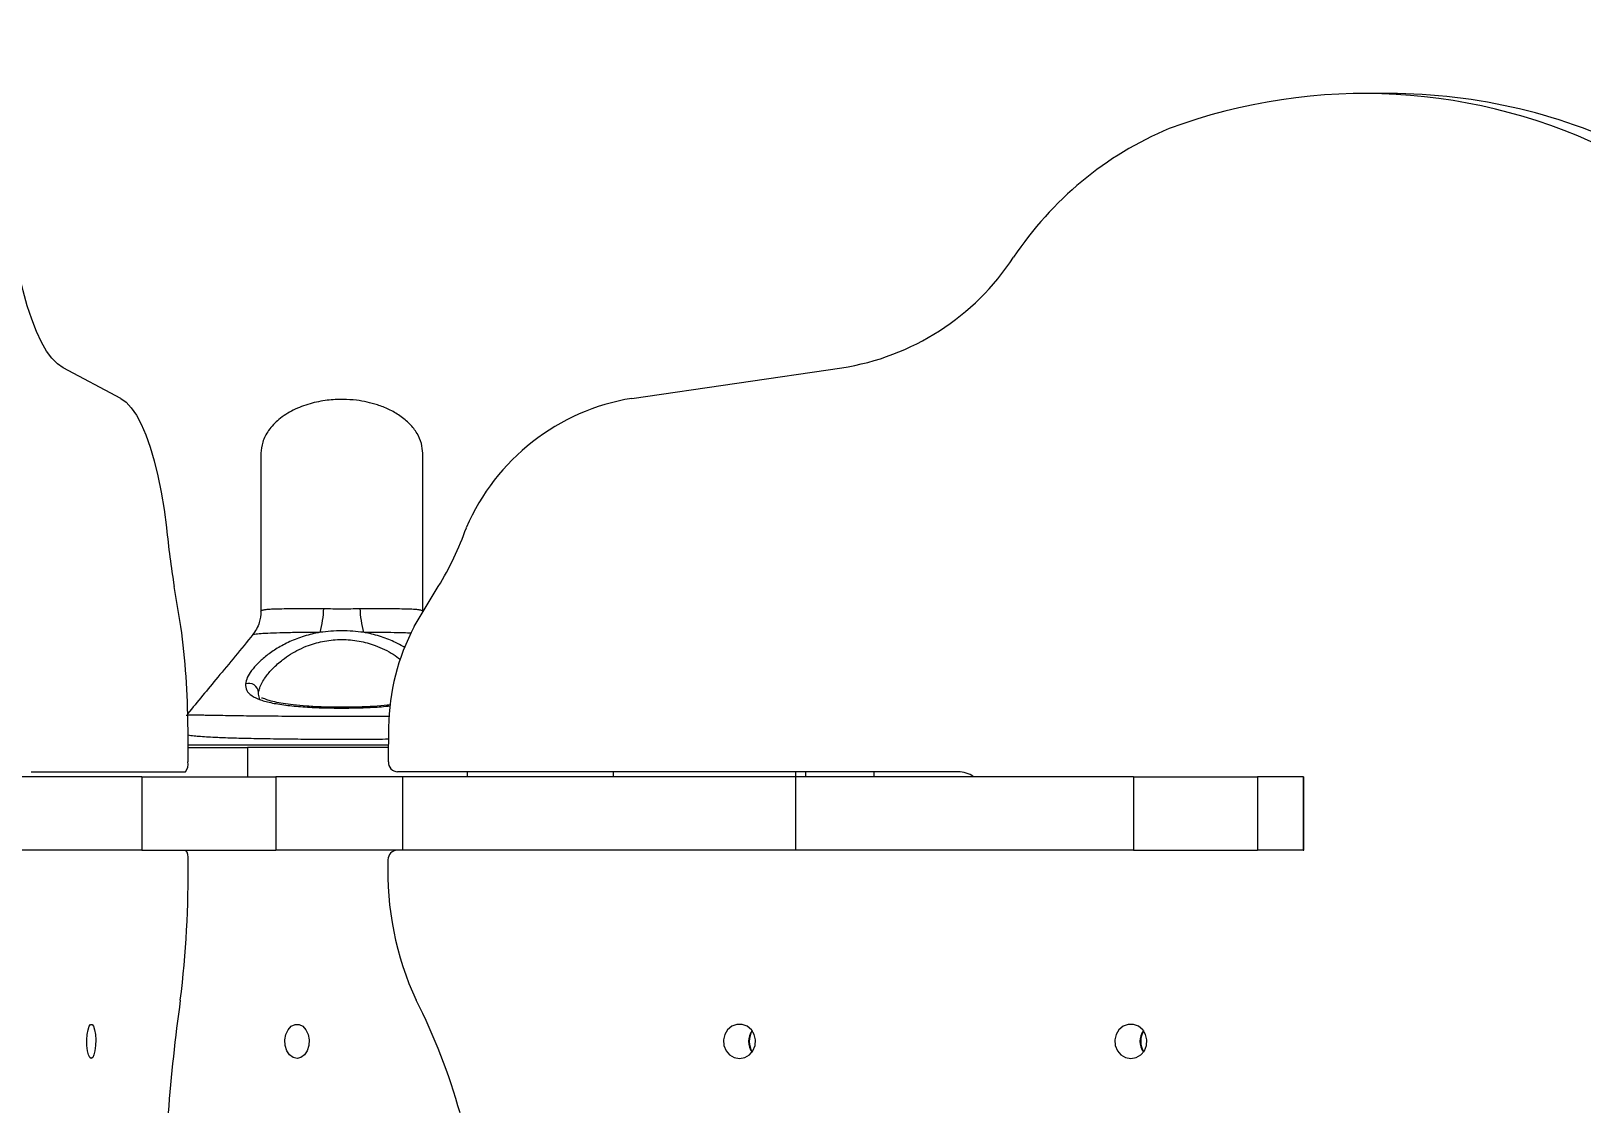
# Model space of a CAD drawing. Header units: millimetres. Extents: x -10374 to 11119, y -8221 to 9433.
# Drawn here: x 558.5 to 875, y -1865.3 to -1644.5 of the extents above; entities that cross this region are included whole.
import ezdxf

# ---------------------------------------------------------------- set-up
doc = ezdxf.new("R2010")
doc.units = ezdxf.units.MM
for name, color, linetype in [('DIKOM_ОБЪЕКТ', 7, 'Continuous'), ('DIKOM_РАЗМЕР_ЗОНА', 7, 'Continuous'), ('DIKOM_РАЗМЕР_ОБЪЕКТА', 7, 'Continuous')]:
    doc.layers.add(name, color=color, linetype=linetype)
doc.styles.add('style1', font='arial.ttf', dxfattribs={"width": 0.8})
doc.dimstyles.new('1-50', dxfattribs={"dimtxt": 300, "dimasz": 200, "dimexe": 100, "dimexo": 0, "dimgap": 100, "dimtad": 0, "dimdec": 0, "dimtxsty": 'style1', "dimcen": 0, "dimclrd": 7, "dimclre": 7, "dimadec": 1, "dimazin": 2, "dimtfac": 1, "dimtdec": 0, "dimtmove": 1, "dimatfit": 3, "dimfxl": 0, "dimlwd": 25, "dimlwe": 18, "dimarcsym": 0})

# ---------------------------------------------------------------- blocks, each defined once
blk = doc.blocks.new('*D16')
at = {"layer": 'Defpoints', "color": 0, "transparency": 16777216}
for p in [(-9045.1, 5161.67), (3694.49, 5161.67), (1813.16, -6719.94)]:
    blk.add_point(p, dxfattribs=at)
at = {"layer": 'DIKOM_РАЗМЕР_ОБЪЕКТА', "color": 7, "lineweight": 18, "transparency": 16777216}
for p, q in [((3694.49, 5161.67), (-9145.1, 5161.67)), ((1813.16, -6719.94), (-9145.1, -6719.94))]:
    blk.add_line(p, q, dxfattribs=at)
at = {"layer": 'DIKOM_РАЗМЕР_ОБЪЕКТА', "color": 7, "lineweight": 25, "transparency": 16777216}
for p, q in [((-9045.1, 4961.67), (-9045.1, -0.45)), ((-9045.1, -6519.94), (-9045.1, -1080.23))]:
    blk.add_line(p, q, dxfattribs=at)
at = {"layer": 'DIKOM_РАЗМЕР_ОБЪЕКТА', "color": 7, "transparency": 16777216}
for points in [[(-9078.43, 4961.67), (-9011.76, 4961.67), (-9045.1, 5161.67)], [(-9078.43, -6519.94), (-9011.76, -6519.94), (-9045.1, -6719.94)]]:
    blk.add_solid(points, dxfattribs=at)
at = {"layer": 'DIKOM_РАЗМЕР_ОБЪЕКТА', "color": 0, "transparency": 16777216, "insert": (-9045.1, -540.34), "char_height": 300, "attachment_point": 5, "rotation": 90, "style": 'style1'}
blk.add_mtext('11900', dxfattribs=at)
blk = doc.blocks.new('*D15')
at = {"layer": 'Defpoints', "color": 0, "transparency": 16777216}
for p in [(-5227.87, 8308.78), (9119.43, -1150.4), (-5227.87, -1991.82)]:
    blk.add_point(p, dxfattribs=at)
at = {"layer": 'DIKOM_РАЗМЕР_ОБЪЕКТА', "color": 7, "lineweight": 18, "transparency": 16777216}
for p, q in [((-5227.87, -1991.82), (-5227.87, 8408.78)), ((9119.43, -1150.4), (9119.43, 8408.78))]:
    blk.add_line(p, q, dxfattribs=at)
at = {"layer": 'DIKOM_РАЗМЕР_ОБЪЕКТА', "color": 7, "lineweight": 25, "transparency": 16777216}
for p, q in [((-5027.87, 8308.78), (187.44, 8308.78)), ((8919.43, 8308.78), (1267.22, 8308.78))]:
    blk.add_line(p, q, dxfattribs=at)
at = {"layer": 'DIKOM_РАЗМЕР_ОБЪЕКТА', "color": 7, "transparency": 16777216}
for points in [[(-5027.87, 8342.11), (-5027.87, 8275.44), (-5227.87, 8308.78)], [(8919.43, 8342.11), (8919.43, 8275.44), (9119.43, 8308.78)]]:
    blk.add_solid(points, dxfattribs=at)
at = {"layer": 'DIKOM_РАЗМЕР_ОБЪЕКТА', "color": 0, "transparency": 16777216, "insert": (727.33, 8308.78), "char_height": 300, "attachment_point": 5, "style": 'style1'}
blk.add_mtext('14350', dxfattribs=at)
blk = doc.blocks.new('*D14')
at = {"layer": 'Defpoints', "color": 0, "transparency": 16777216}
for p in [(-7515.85, 9236.32), (11119.43, -1423.4), (-7515.85, -2401.58)]:
    blk.add_point(p, dxfattribs=at)
at = {"layer": 'DIKOM_РАЗМЕР_ЗОНА', "color": 7, "lineweight": 18, "transparency": 16777216}
for p, q in [((-7515.85, -2401.58), (-7515.85, 9336.32)), ((11119.43, -1423.4), (11119.43, 9336.32))]:
    blk.add_line(p, q, dxfattribs=at)
at = {"layer": 'DIKOM_РАЗМЕР_ЗОНА', "color": 7, "lineweight": 25, "transparency": 16777216}
for p, q in [((-7315.85, 9236.32), (77.56, 9236.32)), ((10919.43, 9236.32), (1157.34, 9236.32))]:
    blk.add_line(p, q, dxfattribs=at)
at = {"layer": 'DIKOM_РАЗМЕР_ЗОНА', "color": 7, "transparency": 16777216}
for points in [[(-7315.85, 9269.65), (-7315.85, 9202.98), (-7515.85, 9236.32)], [(10919.43, 9269.65), (10919.43, 9202.98), (11119.43, 9236.32)]]:
    blk.add_solid(points, dxfattribs=at)
at = {"layer": 'DIKOM_РАЗМЕР_ЗОНА', "color": 0, "transparency": 16777216, "insert": (617.45, 9236.32), "char_height": 300, "attachment_point": 5, "style": 'style1'}
blk.add_mtext('18650', dxfattribs=at)
blk = doc.blocks.new('*D13')
at = {"layer": 'Defpoints', "color": 0, "transparency": 16777216}
for p in [(-10176.97, 7112.81), (3082.33, 7112.81), (2015.48, -8221.4)]:
    blk.add_point(p, dxfattribs=at)
at = {"layer": 'DIKOM_РАЗМЕР_ЗОНА', "color": 7, "lineweight": 18, "transparency": 16777216}
for p, q in [((3082.33, 7112.81), (-10276.97, 7112.81)), ((2015.48, -8221.4), (-10276.97, -8221.4))]:
    blk.add_line(p, q, dxfattribs=at)
at = {"layer": 'DIKOM_РАЗМЕР_ЗОНА', "color": 7, "lineweight": 25, "transparency": 16777216}
for p, q in [((-10176.97, 6912.81), (-10176.97, -14.41)), ((-10176.97, -8021.4), (-10176.97, -1094.19))]:
    blk.add_line(p, q, dxfattribs=at)
at = {"layer": 'DIKOM_РАЗМЕР_ЗОНА', "color": 7, "transparency": 16777216}
for points in [[(-10210.3, 6912.81), (-10143.64, 6912.81), (-10176.97, 7112.81)], [(-10210.3, -8021.4), (-10143.64, -8021.4), (-10176.97, -8221.4)]]:
    blk.add_solid(points, dxfattribs=at)
at = {"layer": 'DIKOM_РАЗМЕР_ЗОНА', "color": 0, "transparency": 16777216, "insert": (-10176.97, -554.3), "char_height": 300, "attachment_point": 5, "rotation": 90, "style": 'style1'}
blk.add_mtext('15300', dxfattribs=at)

msp = doc.modelspace()

# ---------------------------------------------------------------- linework, layer by layer
at = {"layer": 'DIKOM_ОБЪЕКТ', "color": 7, "linetype": 'Continuous', "lineweight": 15}
for p, q in [((835.68, -1657.2), (830.55, -1657.2)), ((576.86, -1719.43), (565.06, -1713.19)), ((681.13, -1719.43), (723.97, -1713.19)), ((589.1, -1765.99), (587.74, -1757.82)), ((636.69, -1765.99), (641.63, -1757.82)), ((604.94, -1779.77), (604.96, -1779.45)), ((605.21, -1780.87), (604.94, -1779.77)), ((590.53, -1786.49), (590.54, -1793.63)), ((631.48, -1786.49), (631.43, -1793.63)), ((590.54, -1790.14), (621.94, -1790.14)), ((590.54, -1790.64), (602.69, -1790.64)), ((602.69, -1790.64), (602.69, -1796.64)), ((631.45, -1790.64), (602.69, -1790.64)), ((621.94, -1790.14), (631.45, -1790.14)), ((581.14, -1796.64), (543.04, -1796.64)), ((558.51, -1795.64), (590.02, -1795.64)), ((581.14, -1796.64), (581.14, -1811.64)), ((581.14, -1796.64), (608.5, -1796.64)), ((608.5, -1796.64), (608.5, -1811.64)), ((634.31, -1796.64), (608.5, -1796.64)), ((747.73, -1795.64), (633.31, -1795.64)), ((634.31, -1796.64), (634.31, -1811.64)), ((714.5, -1796.64), (634.31, -1796.64)), ((647.51, -1795.64), (647.51, -1796.64)), ((677.3, -1795.64), (677.3, -1796.64)), ((714.5, -1796.64), (714.5, -1811.64)), ((783.49, -1796.64), (714.5, -1796.64)), ((714.55, -1795.64), (714.55, -1796.64)), ((716.64, -1796.64), (716.64, -1795.64)), ((730.53, -1795.64), (730.53, -1796.64)), ((783.49, -1796.64), (783.49, -1811.64)), ((783.49, -1796.64), (808.82, -1796.64)), ((808.82, -1796.64), (808.82, -1811.64)), ((818.15, -1796.64), (808.82, -1796.64)), ((818.15, -1796.64), (818.15, -1811.64)), ((818.15, -1796.64), (818.24, -1796.64)), ((818.24, -1811.64), (818.24, -1796.64)), ((581.14, -1811.64), (543.04, -1811.64)), ((581.14, -1811.64), (608.5, -1811.64)), ((634.31, -1811.64), (608.5, -1811.64)), ((714.5, -1811.64), (634.31, -1811.64)), ((783.49, -1811.64), (714.5, -1811.64)), ((783.49, -1811.64), (808.82, -1811.64)), ((818.15, -1811.64), (808.82, -1811.64)), ((818.15, -1811.64), (818.24, -1811.64))]:
    msp.add_line(p, q, dxfattribs=at)
at = {"layer": 'DIKOM_ОБЪЕКТ', "color": 7, "linetype": 'Continuous', "lineweight": 15, "flags": 128}
for points in [[(565.06, -1713.19), (563.91, -1712.4), (562.79, -1711.25), (561.7, -1709.76), (560.64, -1707.93), (559.63, -1705.77), (558.66, -1703.29), (557.75, -1700.53), (556.9, -1697.48), (556.11, -1694.18), (555.4, -1690.64)], [(576.86, -1719.43), (577.93, -1720.2), (578.98, -1721.33), (580.01, -1722.83), (580.99, -1724.68), (581.92, -1726.86), (582.81, -1729.36), (583.62, -1732.16), (584.38, -1735.22), (585.05, -1738.54), (585.65, -1742.08), (586.16, -1745.81)], [(570.81, -1854.14), (570.51, -1853.95), (570.25, -1853.4), (570.05, -1852.55), (569.93, -1851.5), (569.9, -1850.35), (569.98, -1849.23), (570.14, -1848.27), (570.38, -1847.56), (570.66, -1847.19), (570.96, -1847.19), (571.24, -1847.56), (571.47, -1848.27), (571.64, -1849.23), (571.71, -1850.35), (571.68, -1851.5), (571.56, -1852.55), (571.36, -1853.4), (571.1, -1853.95), (570.81, -1854.14)], [(612.8, -1854.15), (612, -1853.96), (611.28, -1853.41), (610.73, -1852.56), (610.4, -1851.5), (610.33, -1850.36), (610.53, -1849.24), (610.98, -1848.27), (611.62, -1847.57), (612.39, -1847.19), (613.21, -1847.19), (613.98, -1847.57), (614.62, -1848.27), (615.07, -1849.24), (615.27, -1850.36), (615.2, -1851.5), (614.87, -1852.56), (614.32, -1853.41), (613.6, -1853.96), (612.8, -1854.15)], [(703.09, -1854.14), (704.16, -1853.95), (705.11, -1853.4), (705.84, -1852.55), (706.28, -1851.5), (706.37, -1850.35), (706.1, -1849.23), (705.51, -1848.27), (704.65, -1847.56), (703.63, -1847.19), (702.55, -1847.19), (701.52, -1847.56), (700.67, -1848.27), (700.08, -1849.23), (699.81, -1850.35), (699.9, -1851.5), (700.34, -1852.55), (701.07, -1853.4), (702.02, -1853.95), (703.09, -1854.14)], [(782.96, -1854.14), (784.03, -1853.95), (784.98, -1853.4), (785.72, -1852.55), (786.15, -1851.5), (786.24, -1850.35), (785.98, -1849.23), (785.38, -1848.27), (784.53, -1847.56), (783.5, -1847.19), (782.42, -1847.19), (781.4, -1847.56), (780.54, -1848.27), (779.95, -1849.23), (779.69, -1850.35), (779.77, -1851.5), (780.21, -1852.55), (780.94, -1853.4), (781.9, -1853.95), (782.96, -1854.14)]]:
    msp.add_lwpolyline(points, dxfattribs=at)
at = {"layer": 'DIKOM_ОБЪЕКТ', "color": 7, "linetype": 'Continuous', "lineweight": 15}
for centre, radius, start, end in [((830.57, -1771.35), 114.13, 63.0551, 110.3988), ((835.55, -1771.88), 114.68, 63.1059, 89.9336), ((818.24, -1729.9), 71.05, 112.7263, 146.4532), ((716.13, -1662.48), 51.31, 278.7789, 326.7103), ((688.24, -1763.36), 44.5, 99.2039, 156.7807), ((758.61, -1729.3), 173.23, 185.4704, 189.4772), ((587.53, -1724.69), 63.44, 328.5131, 340.5492), ((598.52, -1761.69), 19.75, 343.8834, 358.1954), ((645.36, -1761.7), 19.74, 181.7846, 196.0954), ((441.37, -1786.64), 149.16, 0.058, 7.9563), ((676.97, -1787.15), 45.5, 152.2914, 179.1689), ((602.95, -1779.59), 2.01, 3.8661, 109.4768), ((588.21, -1794.1), 2.38, 319.7056, 11.4598), ((633.38, -1793.7), 1.94, 177.9348, 268.1424), ((747.72, -1801.04), 5.4, 54.567, 89.8546), ((378.2, -1816.21), 212.38, 352.9667, 0.7136), ((588.34, -1813.13), 2.27, 349.0567, 41.0624), ((694.02, -1815.9), 62.71, 177.8613, 204.8045), ((633.29, -1813.58), 1.94, 91.7484, 179.6102), ((951.39, -1892.76), 365.92, 172.0601, 175.6896), ((527.66, -1898.12), 122.88, 15.5129, 27.0635), ((708.58, -1850.64), 3.66, 142.7115, 217.2885), ((709.73, -1850.64), 4.63, 151.3901, 208.6099), ((789.62, -1850.64), 4.63, 151.4325, 208.5675), ((788.46, -1850.64), 3.66, 143.2353, 216.7647)]:
    msp.add_arc(centre, radius, start, end, dxfattribs=at)
for points, knots in [([(638.44, -1730.64), (638.39, -1729.96), (638.27, -1728.55), (637.33, -1726.48), (635.83, -1724.56), (633.84, -1722.92), (631.59, -1721.65), (629.31, -1720.75), (627.09, -1720.15), (624.75, -1719.76), (622.03, -1719.58), (618.84, -1719.75), (615.4, -1720.44), (612.04, -1721.71), (609.12, -1723.54), (606.98, -1725.78), (605.67, -1728.21), (605.52, -1729.87), (605.44, -1730.64)], [0, 0, 0, 0, 0.046332, 0.09738, 0.153411, 0.213132, 0.273563, 0.330835, 0.381338, 0.431578, 0.494438, 0.568718, 0.650821, 0.735004, 0.814894, 0.885975, 0.947134, 1, 1, 1, 1]), ([(605.44, -1730.64), (605.44, -1730.72), (605.44, -1730.87), (605.44, -1732.02), (605.44, -1733.62), (605.44, -1735.57), (605.44, -1737.7), (605.44, -1739.87), (605.44, -1741.99), (605.44, -1743.99), (605.44, -1745.8), (605.44, -1747.55), (605.44, -1749.51), (605.44, -1752.32), (605.44, -1756.28), (605.44, -1759.99), (605.44, -1762.43), (605.44, -1762.91)], [0, 0, 0, 0, 0.116693, 0.223994, 0.321054, 0.407688, 0.484072, 0.550661, 0.608121, 0.657107, 0.698249, 0.732375, 0.770635, 0.81823, 0.893639, 0.979157, 1, 1, 1, 1]), ([(638.44, -1762.92), (638.44, -1762.43), (638.44, -1759.99), (638.44, -1756.28), (638.44, -1752.05), (638.44, -1748.9), (638.44, -1746.34), (638.44, -1744.15), (638.44, -1741.99), (638.44, -1739.87), (638.44, -1737.7), (638.44, -1735.57), (638.44, -1733.62), (638.44, -1732.02), (638.44, -1730.87), (638.44, -1730.72), (638.44, -1730.64)], [0, 0, 0, 0, 0.020933, 0.106444, 0.181846, 0.243284, 0.28973, 0.342945, 0.391927, 0.449383, 0.515966, 0.592344, 0.678971, 0.776024, 0.883316, 1, 1, 1, 1]), ([(605.44, -1762.86), (605.38, -1763.66), (605.24, -1765.47), (604.28, -1766.91), (603.74, -1767.7)], [0, 0, 0, 0, 0.443164, 1, 1, 1, 1]), ([(605.44, -1762.89), (605.48, -1762.82), (605.56, -1762.66), (606.21, -1762.5), (607.26, -1762.4), (608.75, -1762.35), (610.65, -1762.33), (612.93, -1762.32), (615.49, -1762.32), (617.33, -1762.31), (618.26, -1762.31)], [0, 0, 0, 0, 0.099155, 0.203175, 0.314645, 0.435179, 0.565598, 0.704025, 0.849965, 1, 1, 1, 1]), ([(618.26, -1762.31), (619.48, -1762.34), (621.94, -1762.38), (624.4, -1762.34), (625.63, -1762.31)], [0, 0, 0, 0, 0.499974, 1, 1, 1, 1]), ([(625.63, -1762.31), (626.56, -1762.32), (628.39, -1762.32), (630.95, -1762.32), (633.22, -1762.33), (635.12, -1762.36), (636.62, -1762.41), (637.67, -1762.51), (638.32, -1762.67), (638.4, -1762.83), (638.44, -1762.9)], [0, 0, 0, 0, 0.150064, 0.296175, 0.433743, 0.563631, 0.684604, 0.79651, 0.900015, 1, 1, 1, 1]), ([(603.79, -1767.64), (601.39, -1770.56), (596.9, -1776), (592.51, -1781.32), (590.47, -1783.79)], [0, 0, 0, 0, 0.535074, 1, 1, 1, 1]), ([(617.49, -1767.17), (616.39, -1767.41), (614.21, -1767.87), (611.29, -1769.03), (608.72, -1770.39), (606.55, -1771.9), (604.78, -1773.46), (603.45, -1774.99), (602.54, -1776.43), (602.37, -1777.27), (602.28, -1777.69)], [0, 0, 0, 0, 0.127635, 0.254184, 0.380628, 0.505084, 0.629628, 0.75288, 0.876456, 1, 1, 1, 1]), ([(617.49, -1767.17), (616.3, -1767.18), (613.94, -1767.2), (610.71, -1767.25), (607.94, -1767.33), (605.8, -1767.43), (604.42, -1767.55), (603.79, -1767.65), (603.82, -1767.67), (603.83, -1767.67)], [0, 0, 0, 0, 0.181335, 0.357712, 0.523904, 0.677594, 0.81661, 0.942578, 1, 1, 1, 1]), ([(604.96, -1779.45), (605.02, -1779.13), (605.13, -1778.49), (605.63, -1777.42), (606.29, -1776.38), (607.07, -1775.4), (607.88, -1774.51), (608.81, -1773.63), (609.98, -1772.65), (611.43, -1771.64), (613.2, -1770.64), (614.99, -1769.86), (616.75, -1769.3), (618.99, -1768.8), (621.35, -1768.58), (623.71, -1768.69), (625.45, -1768.92), (627.14, -1769.31), (628.9, -1769.87), (630.7, -1770.65), (632.43, -1771.61), (633.4, -1772.32), (633.87, -1772.67)], [0, 0, 0, 0, 0.055297, 0.110172, 0.167711, 0.209504, 0.251564, 0.293459, 0.335129, 0.393121, 0.448039, 0.502587, 0.545421, 0.586647, 0.6701, 0.711717, 0.753895, 0.795152, 0.838025, 0.892875, 0.948005, 1, 1, 1, 1]), ([(626.39, -1767.17), (624.91, -1767.02), (621.94, -1766.71), (618.97, -1767.02), (617.49, -1767.17)], [0, 0, 0, 0, 0.499972, 1, 1, 1, 1]), ([(634.87, -1770.3), (634.12, -1769.88), (632.54, -1768.99), (629.68, -1767.88), (627.49, -1767.41), (626.39, -1767.17)], [0, 0, 0, 0, 0.308071, 0.653474, 1, 1, 1, 1]), ([(636.12, -1767.35), (635.61, -1767.33), (634.35, -1767.28), (632.03, -1767.23), (629.3, -1767.19), (627.39, -1767.18), (626.39, -1767.17)], [0, 0, 0, 0, 0.188074, 0.462979, 0.718915, 1, 1, 1, 1]), ([(602.28, -1777.69), (602.31, -1778.15), (602.37, -1779.06), (603.44, -1780.12), (605.22, -1780.98), (607.71, -1781.62), (610.82, -1782.1), (614.4, -1782.42), (618.31, -1782.6), (621.02, -1782.62), (622.37, -1782.63)], [0, 0, 0, 0, 0.123448, 0.247162, 0.372003, 0.496775, 0.622303, 0.748255, 0.873778, 1, 1, 1, 1]), ([(631.83, -1781.98), (631.63, -1782.01), (630.61, -1782.14), (628.41, -1782.3), (625.27, -1782.45), (621.76, -1782.49), (618.19, -1782.43), (614.87, -1782.27), (612.12, -1782.02), (609.94, -1781.72), (608.17, -1781.38), (606.99, -1781.06), (606.1, -1780.72), (605.73, -1780.52), (605.63, -1780.59), (605.57, -1780.62)], [0, 0, 0, 0, 0.022966, 0.113633, 0.211201, 0.314757, 0.425065, 0.529917, 0.622639, 0.701996, 0.775676, 0.85239, 0.892614, 0.943869, 1, 1, 1, 1]), ([(622.34, -1784.36), (621.91, -1784.36), (620.74, -1784.36), (618.53, -1784.35), (615.45, -1784.35), (612.13, -1784.33), (608.79, -1784.31), (605.61, -1784.28), (602.62, -1784.25), (599.92, -1784.21), (598.1, -1784.18), (596.87, -1784.16), (596.13, -1784.15), (595.42, -1784.13), (594.73, -1784.12), (594.07, -1784.11), (593, -1784.09), (591.72, -1784.06), (590.9, -1784.07), (590.52, -1784.09), (590.37, -1784.1), (590.26, -1784.12), (590.19, -1784.14), (590.18, -1784.15), (590.17, -1784.16)], [0, 0, 0, 0, 0.026034, 0.07032, 0.132816, 0.212884, 0.27661, 0.34889, 0.428844, 0.494717, 0.565453, 0.589981, 0.615053, 0.640707, 0.667006, 0.694024, 0.721681, 0.809762, 0.898905, 0.921594, 0.944298, 0.966985, 0.989709, 1, 1, 1, 1]), ([(631.65, -1784.33), (631.34, -1784.33), (629.71, -1784.34), (626.58, -1784.35), (623.76, -1784.36), (622.34, -1784.36)], [0, 0, 0, 0, 0.103453, 0.551318, 1, 1, 1, 1]), ([(622.37, -1782.63), (623.68, -1782.61), (626.3, -1782.57), (629.52, -1782.42), (631.23, -1782.24), (631.82, -1782.18)], [0, 0, 0, 0, 0.395653, 0.790673, 1, 1, 1, 1]), ([(590.53, -1788.1), (590.93, -1788.16), (591.63, -1788.27), (593.11, -1788.39), (594.7, -1788.5), (596.91, -1788.61), (599.93, -1788.72), (603.38, -1788.8), (606.61, -1788.86), (609.44, -1788.9), (612.92, -1788.94), (617.1, -1788.97), (620.32, -1788.97), (621.94, -1788.97)], [0, 0, 0, 0, 0.090432, 0.160814, 0.233324, 0.307957, 0.423856, 0.544549, 0.61841, 0.693095, 0.768606, 0.883365, 1, 1, 1, 1]), ([(621.94, -1788.97), (623.54, -1788.97), (626.72, -1788.97), (629.93, -1788.95), (631.44, -1788.93), (631.46, -1788.93)], [0, 0, 0, 0, 0.498306, 0.99176, 1, 1, 1, 1])]:
    msp.add_open_spline(points, degree=3, knots=knots, dxfattribs=at)

# ---------------------------------------------------------------- dimensions: what is measured, and where the dimension line sits
at = {"layer": 'DIKOM_РАЗМЕР_ЗОНА'}
for base, p1, p2, angle, text, picture, middle in [((-7515.85, 9236.32), (11119.43, -1423.4), (-7515.85, -2401.58), 180, '18650', '*D14', (617.45, 9236.32)), ((-10176.97, 7112.81), (2015.48, -8221.4), (3082.33, 7112.81), 270, '15300', '*D13', (-10176.97, -554.3))]:
    dim = msp.add_linear_dim(base=base, p1=p1, p2=p2, angle=angle, text=text, dimstyle='1-50', override={"dimscale": 1, "dimtix": 0, "dimtofl": 1, "dimtmove": 1, "dimatfit": 3}, dxfattribs=at)
    dim.commit()
    dim.dimension.update_dxf_attribs({"geometry": picture, "text_midpoint": middle, "dimtype": 160})
at = {"layer": 'DIKOM_РАЗМЕР_ОБЪЕКТА'}
for base, p1, p2, angle, text, picture, middle in [((-5227.87, 8308.78), (9119.43, -1150.4), (-5227.87, -1991.82), 180, '14350', '*D15', (727.33, 8308.78)), ((-9045.1, 5161.67), (1813.16, -6719.94), (3694.49, 5161.67), 270, '11900', '*D16', (-9045.1, -540.34))]:
    dim = msp.add_linear_dim(base=base, p1=p1, p2=p2, angle=angle, text=text, dimstyle='1-50', override={"dimscale": 1, "dimtix": 0, "dimtofl": 1, "dimtmove": 1, "dimatfit": 3}, dxfattribs=at)
    dim.commit()
    dim.dimension.update_dxf_attribs({"geometry": picture, "text_midpoint": middle, "dimtype": 160})

doc.saveas('drawing.dxf')
